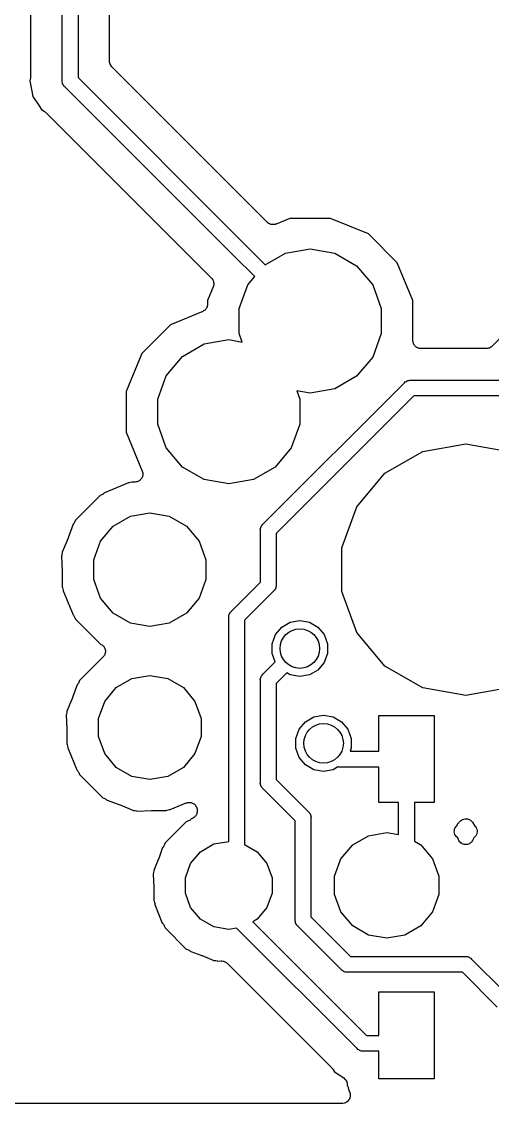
# Model space of a CAD drawing. Extents: x 240.1 to 314.9, y -176.2 to -102.8.
# Drawn here: x 279.88 to 287.45, y -176.23 to -158.82 of the extents above; entities that cross this region are included whole.
import ezdxf

# ---------------------------------------------------------------- set-up
doc = ezdxf.new("R2010")
doc.units = 0
doc.header["$MEASUREMENT"] = 0
doc.layers.add('BLACK', color=7, linetype='CONTINUOUS')

msp = doc.modelspace()

# ---------------------------------------------------------------- linework, layer by layer
at = {"layer": 'BLACK', "linetype": 'CONTINUOUS'}
for p, q in [((280.531, -159.773), (280.531, -146.991)), ((280.785, -147.038), (280.785, -159.725)), ((280.023, -147.06), (280.023, -159.703)), ((281.293, -159.462), (281.293, -152.495)), ((281.294, -159.468), (281.293, -159.462)), ((281.294, -159.474), (281.294, -159.468)), ((281.298, -159.49), (281.294, -159.474)), ((281.301, -159.506), (281.298, -159.49)), ((281.304, -159.511), (281.301, -159.506)), ((281.305, -159.516), (281.304, -159.511)), ((281.315, -159.53), (281.305, -159.516)), ((281.323, -159.544), (281.315, -159.53)), ((281.327, -159.548), (281.323, -159.544)), ((281.33, -159.552), (281.327, -159.548)), ((283.831, -162.053), (281.33, -159.552)), ((280.021, -159.728), (280.011, -159.778)), ((280.023, -159.703), (280.021, -159.715)), ((280.021, -159.715), (280.021, -159.728)), ((280.785, -159.725), (283.475, -162.415)), ((280.011, -159.778), (280.06, -160.026)), ((280.53, -159.789), (280.531, -159.773)), ((280.534, -159.806), (280.53, -159.789)), ((280.537, -159.822), (280.534, -159.806)), ((280.54, -159.827), (280.537, -159.822)), ((280.541, -159.833), (280.54, -159.827)), ((280.551, -159.846), (280.541, -159.833)), ((280.559, -159.861), (280.551, -159.846)), ((280.572, -159.872), (280.559, -159.861)), ((283.295, -162.595), (280.572, -159.872)), ((280.06, -160.026), (280.161, -160.177)), ((280.161, -160.177), (280.161, -160.177)), ((280.161, -160.177), (280.2, -160.236)), ((280.2, -160.236), (280.243, -160.264)), ((280.243, -160.264), (280.252, -160.273)), ((280.252, -160.273), (280.262, -160.28)), ((280.262, -160.28), (282.933, -162.951)), ((284.192, -161.989), (283.97, -162.081)), ((284.848, -161.989), (284.192, -161.989)), ((285.455, -162.24), (284.848, -161.989)), ((283.838, -162.058), (283.831, -162.053)), ((283.844, -162.064), (283.838, -162.058)), ((283.856, -162.071), (283.844, -162.064)), ((283.868, -162.079), (283.856, -162.071)), ((283.876, -162.081), (283.868, -162.079)), ((283.883, -162.085), (283.876, -162.081)), ((283.897, -162.086), (283.883, -162.085)), ((283.91, -162.09), (283.897, -162.086)), ((283.918, -162.089), (283.91, -162.09)), ((283.927, -162.09), (283.918, -162.089)), ((283.94, -162.087), (283.927, -162.09)), ((283.954, -162.086), (283.94, -162.087)), ((283.962, -162.083), (283.954, -162.086)), ((283.97, -162.081), (283.962, -162.083)), ((285.92, -162.705), (285.455, -162.24)), ((283.475, -162.415), (283.475, -162.415)), ((283.475, -162.415), (283.797, -162.738)), ((284.123, -162.549), (284.52, -162.479)), ((284.52, -162.479), (284.917, -162.549)), ((283.627, -162.926), (283.295, -162.595)), ((283.295, -162.595), (283.295, -162.595)), ((283.797, -162.738), (284.123, -162.549)), ((284.917, -162.549), (285.266, -162.751)), ((286.171, -163.312), (285.92, -162.705)), ((285.266, -162.751), (285.525, -163.06)), ((282.933, -162.951), (282.938, -162.958)), ((282.938, -162.958), (282.944, -162.964)), ((282.944, -162.964), (282.951, -162.976)), ((282.951, -162.976), (282.959, -162.988)), ((282.959, -162.988), (282.961, -162.996)), ((282.961, -162.996), (282.965, -163.003)), ((282.965, -163.003), (282.966, -163.017)), ((282.966, -163.017), (282.97, -163.03)), ((282.97, -163.047), (282.967, -163.06)), ((282.97, -163.03), (282.969, -163.038)), ((282.969, -163.038), (282.97, -163.047)), ((283.515, -163.06), (283.627, -162.926)), ((282.961, -163.09), (282.869, -163.312)), ((282.963, -163.082), (282.961, -163.09)), ((282.966, -163.074), (282.963, -163.082)), ((282.967, -163.06), (282.966, -163.074)), ((283.377, -163.438), (283.515, -163.06)), ((285.525, -163.06), (285.663, -163.438)), ((282.864, -163.399), (282.861, -163.413)), ((282.868, -163.386), (282.864, -163.399)), ((282.869, -163.369), (282.868, -163.378)), ((282.868, -163.378), (282.868, -163.386)), ((282.869, -163.312), (282.869, -163.369)), ((286.171, -163.957), (286.171, -163.312)), ((282.791, -163.487), (282.275, -163.7)), ((282.798, -163.482), (282.791, -163.487)), ((282.805, -163.479), (282.798, -163.482)), ((282.816, -163.47), (282.805, -163.479)), ((282.828, -163.463), (282.816, -163.47)), ((282.833, -163.456), (282.828, -163.463)), ((282.839, -163.451), (282.833, -163.456)), ((282.846, -163.439), (282.839, -163.451)), ((282.855, -163.428), (282.846, -163.439)), ((282.857, -163.42), (282.855, -163.428)), ((282.861, -163.413), (282.857, -163.42)), ((283.377, -163.842), (283.377, -163.438)), ((285.663, -163.438), (285.663, -163.842)), ((282.275, -163.7), (281.81, -164.165)), ((287.868, -163.624), (287.445, -164.047)), ((283.426, -163.978), (283.377, -163.842)), ((285.663, -163.842), (285.525, -164.22)), ((282.464, -164.211), (282.813, -164.009)), ((282.813, -164.009), (283.21, -163.939)), ((283.21, -163.939), (283.426, -163.978)), ((286.173, -163.968), (286.171, -163.957)), ((286.173, -163.979), (286.173, -163.968)), ((286.177, -163.989), (286.173, -163.979)), ((286.179, -164), (286.177, -163.989)), ((286.184, -164.01), (286.179, -164)), ((286.188, -164.02), (286.184, -164.01)), ((286.195, -164.029), (286.188, -164.02)), ((286.201, -164.039), (286.195, -164.029)), ((286.209, -164.046), (286.201, -164.039)), ((286.216, -164.054), (286.209, -164.046)), ((286.226, -164.06), (286.216, -164.054)), ((286.234, -164.067), (286.226, -164.06)), ((286.245, -164.071), (286.234, -164.067)), ((286.255, -164.076), (286.245, -164.071)), ((286.266, -164.078), (286.255, -164.076)), ((286.276, -164.082), (286.266, -164.078)), ((286.287, -164.082), (286.276, -164.082)), ((286.298, -164.084), (286.287, -164.082)), ((287.355, -164.084), (286.298, -164.084)), ((287.361, -164.083), (287.355, -164.084)), ((287.366, -164.084), (287.361, -164.083)), ((287.382, -164.079), (287.366, -164.084)), ((287.399, -164.076), (287.382, -164.079)), ((287.404, -164.074), (287.399, -164.076)), ((287.409, -164.072), (287.404, -164.074)), ((287.423, -164.063), (287.409, -164.072)), ((287.437, -164.054), (287.423, -164.063)), ((287.441, -164.05), (287.437, -164.054)), ((287.445, -164.047), (287.441, -164.05)), ((281.81, -164.165), (281.559, -164.772)), ((282.205, -164.52), (282.464, -164.211)), ((285.525, -164.22), (285.266, -164.529)), ((282.067, -164.898), (282.205, -164.52)), ((285.266, -164.529), (284.917, -164.731)), ((286.037, -164.633), (286.048, -164.62)), ((286.048, -164.62), (286.063, -164.612)), ((286.063, -164.612), (286.076, -164.602)), ((286.076, -164.602), (286.082, -164.601)), ((286.082, -164.601), (286.087, -164.598)), ((286.087, -164.598), (286.103, -164.595)), ((286.103, -164.595), (286.12, -164.591)), ((286.12, -164.591), (286.137, -164.592)), ((286.137, -164.592), (287.618, -164.592)), ((281.559, -164.772), (281.559, -165.428)), ((283.759, -166.911), (286.037, -164.633)), ((284.52, -164.801), (284.303, -164.762)), ((284.303, -164.762), (284.353, -164.898)), ((284.917, -164.731), (284.52, -164.801)), ((282.067, -165.302), (282.067, -164.898)), ((286.184, -164.846), (283.972, -167.058)), ((284.353, -164.898), (284.353, -165.302)), ((287.665, -164.846), (286.184, -164.846)), ((282.205, -165.68), (282.067, -165.302)), ((284.353, -165.302), (284.215, -165.68)), ((281.559, -165.428), (281.819, -166.055)), ((286.328, -165.737), (287.02, -165.615)), ((287.02, -165.615), (287.712, -165.737)), ((282.464, -165.989), (282.205, -165.68)), ((284.215, -165.68), (283.956, -165.989)), ((285.719, -166.089), (286.328, -165.737)), ((282.813, -166.191), (282.464, -165.989)), ((283.956, -165.989), (283.607, -166.191)), ((281.802, -166.181), (281.792, -166.191)), ((281.806, -166.174), (281.802, -166.181)), ((281.811, -166.168), (281.806, -166.174)), ((281.816, -166.155), (281.811, -166.168)), ((281.823, -166.142), (281.816, -166.155)), ((281.819, -166.055), (281.822, -166.069)), ((281.822, -166.069), (281.826, -166.082)), ((281.824, -166.134), (281.823, -166.142)), ((281.826, -166.126), (281.824, -166.134)), ((281.826, -166.082), (281.826, -166.09)), ((281.826, -166.09), (281.828, -166.099)), ((281.828, -166.099), (281.826, -166.112)), ((281.826, -166.112), (281.826, -166.126)), ((285.267, -166.628), (285.719, -166.089)), ((281.598, -166.244), (281.211, -166.405)), ((281.609, -166.244), (281.598, -166.244)), ((281.63, -166.239), (281.609, -166.244)), ((281.609, -166.244), (281.609, -166.244)), ((281.609, -166.244), (281.609, -166.244)), ((281.652, -166.234), (281.63, -166.239)), ((281.66, -166.231), (281.652, -166.234)), ((281.652, -166.234), (281.652, -166.234)), ((281.652, -166.234), (281.652, -166.234)), ((281.701, -166.231), (281.66, -166.231)), ((281.715, -166.229), (281.701, -166.231)), ((281.729, -166.228), (281.715, -166.229)), ((281.737, -166.225), (281.729, -166.228)), ((281.745, -166.223), (281.737, -166.225)), ((281.757, -166.217), (281.745, -166.223)), ((281.77, -166.211), (281.757, -166.217)), ((281.776, -166.206), (281.77, -166.211)), ((281.783, -166.201), (281.776, -166.206)), ((281.792, -166.191), (281.783, -166.201)), ((283.21, -166.261), (282.813, -166.191)), ((283.607, -166.191), (283.21, -166.261)), ((281.142, -166.446), (280.746, -166.842)), ((281.169, -166.434), (281.142, -166.446)), ((281.177, -166.429), (281.169, -166.434)), ((281.187, -166.425), (281.177, -166.429)), ((281.196, -166.417), (281.187, -166.425)), ((281.206, -166.411), (281.196, -166.417)), ((281.211, -166.405), (281.206, -166.411)), ((285.026, -167.288), (285.267, -166.628)), ((280.729, -166.877), (280.725, -166.887)), ((280.734, -166.869), (280.729, -166.877)), ((280.746, -166.842), (280.734, -166.869)), ((281.352, -166.939), (281.627, -166.78)), ((281.627, -166.78), (281.94, -166.725)), ((281.94, -166.725), (282.253, -166.78)), ((282.253, -166.78), (282.528, -166.939)), ((280.707, -166.909), (280.628, -167.126)), ((280.711, -166.906), (280.707, -166.909)), ((280.717, -166.896), (280.711, -166.906)), ((280.725, -166.887), (280.717, -166.896)), ((281.148, -167.183), (281.352, -166.939)), ((282.528, -166.939), (282.732, -167.183)), ((283.717, -166.994), (283.721, -166.977)), ((283.718, -167.011), (283.717, -166.994)), ((283.718, -167.841), (283.718, -167.011)), ((283.721, -166.977), (283.724, -166.961)), ((283.724, -166.961), (283.727, -166.956)), ((283.727, -166.956), (283.728, -166.951)), ((283.728, -166.951), (283.738, -166.937)), ((283.738, -166.937), (283.746, -166.922)), ((283.746, -166.922), (283.759, -166.911)), ((283.972, -167.058), (283.972, -167.888)), ((280.626, -167.131), (280.531, -167.36)), ((280.627, -167.128), (280.626, -167.131)), ((280.628, -167.126), (280.627, -167.128)), ((281.039, -167.481), (281.148, -167.183)), ((282.732, -167.183), (282.841, -167.481)), ((280.527, -167.39), (280.523, -167.411)), ((280.531, -167.368), (280.527, -167.39)), ((280.531, -167.36), (280.531, -167.368)), ((280.531, -167.368), (280.531, -167.368)), ((280.531, -167.368), (280.531, -167.368)), ((285.026, -167.992), (285.026, -167.288)), ((280.523, -167.411), (280.521, -167.419)), ((280.521, -167.419), (280.531, -167.667)), ((280.523, -167.411), (280.523, -167.411)), ((280.523, -167.411), (280.523, -167.411)), ((281.039, -167.799), (281.039, -167.481)), ((282.841, -167.481), (282.841, -167.799)), ((280.531, -167.667), (280.531, -167.67)), ((280.531, -167.67), (280.531, -167.672)), ((280.531, -167.672), (280.531, -167.92)), ((280.531, -167.92), (280.534, -167.928)), ((280.534, -167.928), (280.534, -167.928)), ((280.534, -167.928), (280.534, -167.928)), ((280.534, -167.928), (280.539, -167.95)), ((281.148, -168.097), (281.039, -167.799)), ((282.841, -167.799), (282.732, -168.097)), ((283.251, -168.308), (283.718, -167.841)), ((283.969, -167.922), (283.966, -167.938)), ((283.973, -167.905), (283.969, -167.922)), ((283.972, -167.888), (283.973, -167.905)), ((280.539, -167.95), (280.544, -167.971)), ((280.544, -167.971), (280.544, -167.971)), ((280.544, -167.971), (280.544, -167.971)), ((280.544, -167.971), (280.544, -167.982)), ((280.544, -167.982), (280.705, -168.369)), ((281.352, -168.341), (281.148, -168.097)), ((282.732, -168.097), (282.528, -168.341)), ((283.931, -167.988), (283.464, -168.455)), ((283.944, -167.977), (283.931, -167.988)), ((283.952, -167.962), (283.944, -167.977)), ((283.962, -167.949), (283.952, -167.962)), ((283.963, -167.943), (283.962, -167.949)), ((283.966, -167.938), (283.963, -167.943)), ((285.267, -168.652), (285.026, -167.992)), ((280.705, -168.369), (280.711, -168.374)), ((280.711, -168.374), (280.717, -168.384)), ((280.717, -168.384), (280.725, -168.393)), ((280.725, -168.393), (280.729, -168.403)), ((280.729, -168.403), (280.734, -168.411)), ((280.734, -168.411), (280.746, -168.438)), ((280.746, -168.438), (281.142, -168.834)), ((281.627, -168.5), (281.352, -168.341)), ((282.528, -168.341), (282.253, -168.5)), ((283.209, -168.391), (283.213, -168.374)), ((283.21, -168.408), (283.209, -168.391)), ((283.21, -172.011), (283.21, -168.408)), ((283.213, -168.374), (283.216, -168.358)), ((283.216, -168.358), (283.219, -168.353)), ((283.219, -168.353), (283.22, -168.348)), ((283.22, -168.348), (283.23, -168.334)), ((283.23, -168.334), (283.238, -168.319)), ((283.238, -168.319), (283.251, -168.308)), ((281.94, -168.555), (281.627, -168.5)), ((282.253, -168.5), (281.94, -168.555)), ((283.464, -168.455), (283.464, -172.06)), ((283.962, -168.684), (284.063, -168.564)), ((284.063, -168.564), (284.199, -168.486)), ((284.199, -168.486), (284.353, -168.459)), ((284.353, -168.459), (284.507, -168.486)), ((284.507, -168.486), (284.643, -168.564)), ((284.643, -168.564), (284.744, -168.684)), ((283.909, -168.832), (283.962, -168.684)), ((284.744, -168.684), (284.798, -168.832)), ((285.719, -169.191), (285.267, -168.652)), ((281.142, -168.834), (281.149, -168.837)), ((281.149, -168.837), (281.16, -168.845)), ((281.16, -168.845), (281.173, -168.85)), ((281.173, -168.85), (281.179, -168.856)), ((281.179, -168.856), (281.186, -168.861)), ((281.186, -168.861), (281.194, -168.872)), ((281.194, -168.872), (281.204, -168.882)), ((281.204, -168.882), (281.208, -168.889)), ((281.208, -168.889), (281.213, -168.896)), ((281.213, -168.896), (281.217, -168.909)), ((281.217, -168.909), (281.223, -168.922)), ((281.223, -168.922), (281.223, -168.93)), ((281.223, -168.93), (281.226, -168.938)), ((281.227, -168.966), (281.224, -168.974)), ((281.226, -168.938), (281.225, -168.952)), ((281.225, -168.952), (281.227, -168.966)), ((283.909, -168.988), (283.909, -168.832)), ((284.798, -168.832), (284.798, -168.988)), ((281.19, -169.044), (280.81, -169.425)), ((281.198, -169.033), (281.19, -169.044)), ((281.207, -169.023), (281.198, -169.033)), ((281.21, -169.015), (281.207, -169.023)), ((281.215, -169.008), (281.21, -169.015)), ((281.219, -168.995), (281.215, -169.008)), ((281.224, -168.982), (281.219, -168.995)), ((281.224, -168.974), (281.224, -168.982)), ((283.759, -169.324), (283.958, -169.125)), ((283.958, -169.125), (283.909, -168.988)), ((284.744, -169.136), (284.643, -169.256)), ((284.798, -168.988), (284.744, -169.136)), ((284.141, -169.301), (283.972, -169.471)), ((284.199, -169.334), (284.141, -169.301)), ((284.643, -169.256), (284.507, -169.334)), ((286.328, -169.543), (285.719, -169.191)), ((280.77, -169.495), (280.697, -169.695)), ((280.773, -169.492), (280.77, -169.495)), ((280.779, -169.483), (280.773, -169.492)), ((280.787, -169.475), (280.779, -169.483)), ((280.791, -169.464), (280.787, -169.475)), ((280.797, -169.455), (280.791, -169.464)), ((280.81, -169.425), (280.797, -169.455)), ((281.401, -169.538), (281.653, -169.392)), ((281.653, -169.392), (281.94, -169.342)), ((281.94, -169.342), (282.227, -169.392)), ((282.227, -169.392), (282.479, -169.538)), ((283.717, -169.407), (283.721, -169.39)), ((283.718, -169.424), (283.717, -169.407)), ((283.718, -171.063), (283.718, -169.424)), ((283.721, -169.39), (283.724, -169.374)), ((283.724, -169.374), (283.727, -169.369)), ((283.727, -169.369), (283.728, -169.363)), ((283.728, -169.363), (283.738, -169.35)), ((283.738, -169.35), (283.746, -169.335)), ((283.746, -169.335), (283.759, -169.324)), ((283.972, -169.471), (283.972, -171.016)), ((284.353, -169.361), (284.199, -169.334)), ((284.507, -169.334), (284.353, -169.361)), ((281.214, -169.761), (281.401, -169.538)), ((282.479, -169.538), (282.666, -169.761)), ((287.02, -169.665), (286.328, -169.543)), ((287.712, -169.543), (287.02, -169.665)), ((280.695, -169.701), (280.606, -169.915)), ((280.696, -169.698), (280.695, -169.701)), ((280.697, -169.695), (280.696, -169.698)), ((281.114, -170.034), (281.214, -169.761)), ((282.666, -169.761), (282.765, -170.034)), ((280.599, -169.967), (280.596, -169.977)), ((280.596, -169.977), (280.606, -170.208)), ((280.603, -169.946), (280.599, -169.967)), ((280.606, -169.924), (280.603, -169.946)), ((280.606, -169.915), (280.606, -169.924)), ((284.444, -170.088), (284.58, -170.01)), ((284.58, -170.01), (284.734, -169.983)), ((284.734, -169.983), (284.888, -170.01)), ((284.888, -170.01), (285.024, -170.088)), ((285.623, -170.561), (285.623, -169.989)), ((285.623, -169.989), (286.512, -169.989)), ((286.512, -169.989), (286.512, -171.386)), ((281.114, -170.326), (281.114, -170.034)), ((282.765, -170.034), (282.765, -170.326)), ((284.343, -170.208), (284.444, -170.088)), ((285.024, -170.088), (285.125, -170.208)), ((280.606, -170.208), (280.606, -170.211)), ((280.606, -170.211), (280.606, -170.214)), ((280.606, -170.214), (280.606, -170.445)), ((281.214, -170.599), (281.114, -170.326)), ((282.765, -170.326), (282.666, -170.599)), ((284.289, -170.356), (284.343, -170.208)), ((284.289, -170.512), (284.289, -170.356)), ((285.125, -170.208), (285.178, -170.356)), ((285.178, -170.356), (285.178, -170.512)), ((280.606, -170.445), (280.61, -170.454)), ((280.61, -170.454), (280.615, -170.476)), ((280.615, -170.476), (280.62, -170.497)), ((280.62, -170.497), (280.62, -170.509)), ((280.62, -170.509), (280.767, -170.863)), ((284.343, -170.66), (284.289, -170.512)), ((285.178, -170.512), (285.161, -170.561)), ((281.401, -170.822), (281.214, -170.599)), ((282.666, -170.599), (282.479, -170.822)), ((284.444, -170.78), (284.343, -170.66)), ((285.161, -170.561), (285.623, -170.561)), ((280.767, -170.863), (280.773, -170.868)), ((280.773, -170.868), (280.779, -170.877)), ((280.779, -170.877), (280.787, -170.885)), ((280.787, -170.885), (280.791, -170.896)), ((281.653, -170.968), (281.401, -170.822)), ((282.479, -170.822), (282.227, -170.968)), ((284.58, -170.858), (284.444, -170.78)), ((284.734, -170.885), (284.58, -170.858)), ((284.888, -170.858), (284.734, -170.885)), ((284.966, -170.814), (284.888, -170.858)), ((284.977, -170.816), (284.966, -170.814)), ((284.994, -170.815), (284.977, -170.816)), ((285.623, -170.815), (284.994, -170.815)), ((285.623, -171.386), (285.623, -170.815)), ((280.791, -170.896), (280.797, -170.905)), ((280.797, -170.905), (280.81, -170.935)), ((280.81, -170.935), (281.185, -171.31)), ((281.94, -171.018), (281.653, -170.968)), ((282.227, -170.968), (281.94, -171.018)), ((283.972, -171.016), (284.49, -171.534)), ((283.717, -171.08), (283.718, -171.063)), ((283.721, -171.097), (283.717, -171.08)), ((283.724, -171.113), (283.721, -171.097)), ((283.727, -171.118), (283.724, -171.113)), ((283.728, -171.123), (283.727, -171.118)), ((283.738, -171.137), (283.728, -171.123)), ((283.746, -171.152), (283.738, -171.137)), ((283.759, -171.163), (283.746, -171.152)), ((284.277, -171.68), (283.759, -171.163)), ((281.185, -171.31), (281.215, -171.323)), ((281.215, -171.323), (281.224, -171.329)), ((281.224, -171.329), (281.235, -171.333)), ((281.235, -171.333), (281.243, -171.341)), ((281.243, -171.341), (281.252, -171.347)), ((281.252, -171.347), (281.255, -171.35)), ((281.255, -171.35), (281.455, -171.423)), ((282.269, -171.5), (282.526, -171.393)), ((282.526, -171.393), (282.54, -171.39)), ((282.54, -171.39), (282.553, -171.386)), ((282.553, -171.386), (282.561, -171.386)), ((282.561, -171.386), (282.569, -171.384)), ((282.569, -171.384), (282.583, -171.386)), ((282.583, -171.386), (282.597, -171.386)), ((282.597, -171.386), (282.605, -171.388)), ((282.605, -171.388), (282.613, -171.39)), ((282.613, -171.39), (282.625, -171.396)), ((282.625, -171.396), (282.638, -171.401)), ((282.638, -171.401), (282.645, -171.406)), ((282.645, -171.406), (282.652, -171.41)), ((285.94, -171.386), (285.623, -171.386)), ((285.941, -171.902), (285.94, -171.386)), ((286.512, -171.386), (286.195, -171.386)), ((286.195, -171.386), (286.195, -172.009)), ((281.455, -171.423), (281.458, -171.424)), ((281.458, -171.424), (281.461, -171.425)), ((281.461, -171.425), (281.675, -171.513)), ((281.675, -171.513), (281.684, -171.513)), ((281.684, -171.513), (281.706, -171.517)), ((281.706, -171.517), (281.727, -171.521)), ((281.727, -171.521), (281.728, -171.521)), ((281.728, -171.521), (281.728, -171.521)), ((281.728, -171.521), (281.728, -171.521)), ((281.728, -171.521), (281.737, -171.524)), ((281.737, -171.524), (281.968, -171.514)), ((281.968, -171.514), (281.971, -171.514)), ((281.971, -171.514), (281.974, -171.513)), ((281.974, -171.513), (282.205, -171.513)), ((282.205, -171.513), (282.214, -171.51)), ((282.214, -171.51), (282.236, -171.505)), ((282.236, -171.505), (282.257, -171.5)), ((282.257, -171.5), (282.269, -171.5)), ((282.652, -171.41), (282.662, -171.42)), ((282.662, -171.42), (282.672, -171.429)), ((282.672, -171.429), (282.676, -171.436)), ((282.676, -171.436), (282.682, -171.442)), ((282.682, -171.442), (282.687, -171.455)), ((282.687, -171.455), (282.694, -171.467)), ((282.69, -171.577), (282.688, -171.585)), ((282.694, -171.57), (282.69, -171.577)), ((282.694, -171.467), (282.696, -171.475)), ((282.697, -171.556), (282.694, -171.57)), ((282.696, -171.475), (282.699, -171.483)), ((282.701, -171.543), (282.697, -171.556)), ((282.699, -171.483), (282.7, -171.497)), ((282.7, -171.497), (282.702, -171.511)), ((282.702, -171.526), (282.701, -171.534)), ((282.701, -171.534), (282.701, -171.543)), ((282.702, -171.511), (282.702, -171.526)), ((284.49, -171.534), (284.503, -171.545)), ((284.503, -171.545), (284.511, -171.559)), ((284.511, -171.559), (284.521, -171.573)), ((284.521, -171.573), (284.522, -171.579)), ((284.522, -171.579), (284.525, -171.584)), ((282.527, -171.697), (282.187, -172.037)), ((282.562, -171.683), (282.527, -171.697)), ((282.574, -171.675), (282.562, -171.683)), ((282.587, -171.669), (282.574, -171.675)), ((282.592, -171.663), (282.587, -171.669)), ((282.599, -171.659), (282.592, -171.663)), ((282.605, -171.651), (282.599, -171.659)), ((282.624, -171.644), (282.605, -171.651)), ((282.631, -171.639), (282.624, -171.644)), ((282.638, -171.636), (282.631, -171.639)), ((282.649, -171.627), (282.638, -171.636)), ((282.661, -171.62), (282.649, -171.627)), ((282.666, -171.613), (282.661, -171.62)), ((282.672, -171.608), (282.666, -171.613)), ((282.679, -171.596), (282.672, -171.608)), ((282.688, -171.585), (282.679, -171.596)), ((284.277, -173.273), (284.277, -171.68)), ((284.525, -171.584), (284.528, -171.6)), ((284.528, -171.6), (284.532, -171.617)), ((284.532, -171.617), (284.531, -171.633)), ((284.531, -171.633), (284.531, -173.226)), ((286.871, -171.764), (286.9, -171.721)), ((286.9, -171.721), (286.908, -171.712)), ((286.908, -171.712), (286.915, -171.701)), ((286.915, -171.701), (286.933, -171.684)), ((286.933, -171.684), (286.934, -171.683)), ((286.934, -171.683), (286.935, -171.682)), ((286.935, -171.682), (286.952, -171.67)), ((286.952, -171.67), (286.969, -171.658)), ((286.969, -171.658), (286.971, -171.658)), ((286.971, -171.658), (286.972, -171.657)), ((286.972, -171.657), (286.992, -171.652)), ((286.992, -171.652), (287.012, -171.647)), ((287.012, -171.647), (287.013, -171.647)), ((287.013, -171.647), (287.015, -171.647)), ((287.015, -171.647), (287.035, -171.649)), ((287.035, -171.649), (287.056, -171.651)), ((287.056, -171.651), (287.057, -171.652)), ((287.057, -171.652), (287.058, -171.652)), ((287.058, -171.652), (287.077, -171.661)), ((287.077, -171.661), (287.096, -171.67)), ((287.096, -171.67), (287.097, -171.671)), ((287.097, -171.671), (287.098, -171.671)), ((287.098, -171.671), (287.112, -171.686)), ((287.112, -171.686), (287.127, -171.701)), ((287.127, -171.701), (287.128, -171.702)), ((287.128, -171.702), (287.129, -171.703)), ((287.129, -171.703), (287.169, -171.764)), ((285.203, -172.068), (285.459, -171.92)), ((285.459, -171.92), (285.75, -171.869)), ((285.75, -171.869), (285.941, -171.902)), ((286.836, -171.857), (286.838, -171.837)), ((286.836, -171.859), (286.836, -171.857)), ((286.836, -171.86), (286.836, -171.859)), ((286.841, -171.88), (286.836, -171.86)), ((286.838, -171.837), (286.84, -171.816)), ((286.84, -171.815), (286.841, -171.814)), ((286.84, -171.816), (286.84, -171.815)), ((286.841, -171.814), (286.85, -171.795)), ((286.846, -171.9), (286.841, -171.88)), ((286.847, -171.901), (286.846, -171.9)), ((286.847, -171.903), (286.847, -171.901)), ((286.859, -171.92), (286.847, -171.903)), ((286.85, -171.795), (286.859, -171.776)), ((286.859, -171.776), (286.86, -171.775)), ((286.871, -171.937), (286.859, -171.92)), ((286.86, -171.774), (286.871, -171.764)), ((286.86, -171.775), (286.86, -171.774)), ((287.169, -171.764), (287.18, -171.774)), ((287.181, -171.92), (287.169, -171.937)), ((287.18, -171.774), (287.18, -171.775)), ((287.18, -171.775), (287.181, -171.776)), ((287.181, -171.776), (287.19, -171.795)), ((287.193, -171.903), (287.181, -171.92)), ((287.19, -171.795), (287.199, -171.814)), ((287.194, -171.9), (287.193, -171.901)), ((287.193, -171.901), (287.193, -171.903)), ((287.199, -171.88), (287.194, -171.9)), ((287.199, -171.814), (287.2, -171.815)), ((287.204, -171.86), (287.199, -171.88)), ((287.2, -171.815), (287.2, -171.816)), ((287.2, -171.816), (287.202, -171.837)), ((287.202, -171.837), (287.204, -171.857)), ((287.204, -171.857), (287.204, -171.859)), ((287.204, -171.859), (287.204, -171.86)), ((282.153, -172.102), (282.149, -172.109)), ((282.159, -172.097), (282.153, -172.102)), ((282.165, -172.084), (282.159, -172.097)), ((282.173, -172.072), (282.165, -172.084)), ((282.187, -172.037), (282.173, -172.072)), ((282.754, -172.177), (282.967, -172.053)), ((282.967, -172.053), (283.21, -172.011)), ((283.464, -172.06), (283.666, -172.177)), ((285.013, -172.294), (285.203, -172.068)), ((286.195, -172.009), (286.297, -172.068)), ((286.297, -172.068), (286.487, -172.294)), ((286.872, -171.938), (286.871, -171.937)), ((286.873, -171.939), (286.872, -171.938)), ((286.891, -171.957), (286.873, -171.939)), ((286.903, -171.985), (286.891, -171.957)), ((286.912, -171.999), (286.903, -171.985)), ((286.919, -172.014), (286.912, -171.999)), ((286.923, -172.017), (286.919, -172.014)), ((286.926, -172.022), (286.923, -172.017)), ((286.94, -172.032), (286.926, -172.022)), ((286.952, -172.044), (286.94, -172.032)), ((286.957, -172.046), (286.952, -172.044)), ((286.961, -172.049), (286.957, -172.046)), ((286.977, -172.054), (286.961, -172.049)), ((286.993, -172.06), (286.977, -172.054)), ((286.998, -172.061), (286.993, -172.06)), ((287.003, -172.062), (286.998, -172.061)), ((287.02, -172.062), (287.003, -172.062)), ((287.037, -172.062), (287.02, -172.062)), ((287.042, -172.061), (287.037, -172.062)), ((287.047, -172.06), (287.042, -172.061)), ((287.063, -172.054), (287.047, -172.06)), ((287.079, -172.049), (287.063, -172.054)), ((287.083, -172.046), (287.079, -172.049)), ((287.088, -172.044), (287.083, -172.046)), ((287.1, -172.032), (287.088, -172.044)), ((287.114, -172.022), (287.1, -172.032)), ((287.117, -172.017), (287.114, -172.022)), ((287.121, -172.014), (287.117, -172.017)), ((287.128, -171.999), (287.121, -172.014)), ((287.137, -171.985), (287.128, -171.999)), ((287.149, -171.957), (287.137, -171.985)), ((287.167, -171.939), (287.149, -171.957)), ((287.168, -171.938), (287.167, -171.939)), ((287.169, -171.937), (287.168, -171.938)), ((282.145, -172.112), (282.084, -172.285)), ((282.149, -172.109), (282.145, -172.112)), ((282.596, -172.365), (282.754, -172.177)), ((283.666, -172.177), (283.824, -172.365)), ((282.081, -172.292), (282.003, -172.48)), ((282.082, -172.288), (282.081, -172.292)), ((282.084, -172.285), (282.082, -172.288)), ((282.512, -172.597), (282.596, -172.365)), ((283.824, -172.365), (283.909, -172.597)), ((284.912, -172.572), (285.013, -172.294)), ((286.487, -172.294), (286.588, -172.572)), ((281.996, -172.534), (281.992, -172.546)), ((281.992, -172.546), (282.003, -172.749)), ((282, -172.513), (281.996, -172.534)), ((282.003, -172.492), (282, -172.513)), ((282.003, -172.48), (282.003, -172.492)), ((282.512, -172.843), (282.512, -172.597)), ((283.909, -172.597), (283.909, -172.843)), ((284.912, -172.868), (284.912, -172.572)), ((286.588, -172.572), (286.588, -172.868)), ((282.003, -172.749), (282.003, -172.753)), ((282.003, -172.753), (282.003, -172.756)), ((282.003, -172.756), (282.003, -172.96)), ((282.003, -172.96), (282.008, -172.971)), ((282.008, -172.971), (282.013, -172.992)), ((282.596, -173.075), (282.512, -172.843)), ((283.909, -172.843), (283.824, -173.075)), ((285.013, -173.146), (284.912, -172.868)), ((286.588, -172.868), (286.487, -173.146)), ((282.013, -172.992), (282.018, -173.013)), ((282.018, -173.013), (282.018, -173.029)), ((282.018, -173.029), (282.141, -173.325)), ((282.754, -173.263), (282.596, -173.075)), ((283.824, -173.075), (283.666, -173.263)), ((285.203, -173.372), (285.013, -173.146)), ((286.487, -173.146), (286.297, -173.372)), ((282.967, -173.386), (282.754, -173.263)), ((283.666, -173.263), (283.594, -173.305)), ((283.594, -173.305), (285.422, -175.133)), ((284.275, -173.29), (284.277, -173.273)), ((284.28, -173.306), (284.275, -173.29)), ((284.283, -173.323), (284.28, -173.306)), ((284.285, -173.328), (284.283, -173.323)), ((284.531, -173.226), (285.168, -173.863)), ((282.141, -173.325), (282.149, -173.331)), ((282.149, -173.331), (282.153, -173.338)), ((282.153, -173.338), (282.159, -173.343)), ((282.159, -173.343), (282.165, -173.356)), ((282.165, -173.356), (282.173, -173.368)), ((282.173, -173.368), (282.187, -173.403)), ((282.187, -173.403), (282.527, -173.743)), ((283.21, -173.429), (282.967, -173.386)), ((283.336, -173.407), (283.21, -173.429)), ((285.275, -175.346), (283.336, -173.407)), ((284.287, -173.333), (284.285, -173.328)), ((284.297, -173.347), (284.287, -173.333)), ((284.305, -173.362), (284.297, -173.347)), ((284.318, -173.373), (284.305, -173.362)), ((285.021, -174.076), (284.318, -173.373)), ((285.459, -173.52), (285.203, -173.372)), ((286.297, -173.372), (286.041, -173.52)), ((285.75, -173.571), (285.459, -173.52)), ((286.041, -173.52), (285.75, -173.571)), ((282.527, -173.743), (282.562, -173.757)), ((282.562, -173.757), (282.574, -173.765)), ((282.574, -173.765), (282.587, -173.771)), ((282.587, -173.771), (282.592, -173.777)), ((282.592, -173.777), (282.599, -173.781)), ((282.599, -173.781), (282.602, -173.785)), ((282.602, -173.785), (282.775, -173.846)), ((282.775, -173.846), (282.778, -173.848)), ((282.778, -173.848), (282.782, -173.849)), ((282.782, -173.849), (282.97, -173.927)), ((282.97, -173.927), (282.982, -173.927)), ((282.982, -173.927), (283.003, -173.93)), ((283.003, -173.93), (283.024, -173.934)), ((283.024, -173.934), (283.036, -173.938)), ((283.036, -173.938), (283.086, -173.935)), ((283.086, -173.935), (283.095, -173.936)), ((283.095, -173.936), (283.104, -173.935)), ((283.104, -173.935), (283.117, -173.939)), ((283.117, -173.939), (283.13, -173.94)), ((283.13, -173.94), (283.138, -173.944)), ((283.138, -173.944), (283.147, -173.947)), ((283.147, -173.947), (283.158, -173.954)), ((283.158, -173.954), (283.169, -173.96)), ((283.169, -173.96), (283.176, -173.967)), ((283.176, -173.967), (283.183, -173.972)), ((283.183, -173.972), (284.867, -175.656)), ((285.168, -173.863), (287.014, -173.863)), ((287.014, -173.863), (287.031, -173.862)), ((287.031, -173.862), (287.048, -173.866)), ((287.048, -173.866), (287.064, -173.869)), ((287.064, -173.869), (287.069, -173.872)), ((287.069, -173.872), (287.075, -173.873)), ((287.075, -173.873), (287.088, -173.883)), ((287.088, -173.883), (287.103, -173.891)), ((287.103, -173.891), (287.114, -173.904)), ((287.114, -173.904), (287.644, -174.434)), ((285.032, -174.089), (285.021, -174.076)), ((285.047, -174.097), (285.032, -174.089)), ((285.06, -174.107), (285.047, -174.097)), ((285.066, -174.108), (285.06, -174.107)), ((285.071, -174.111), (285.066, -174.108)), ((285.087, -174.114), (285.071, -174.111)), ((285.104, -174.118), (285.087, -174.114)), ((285.121, -174.117), (285.104, -174.118)), ((286.967, -174.117), (285.121, -174.117)), ((287.528, -174.678), (286.967, -174.117)), ((285.623, -175.133), (285.623, -174.434)), ((285.623, -174.434), (286.512, -174.434)), ((286.512, -174.434), (286.512, -175.832)), ((285.422, -175.133), (285.623, -175.133)), ((285.286, -175.359), (285.275, -175.346)), ((285.301, -175.367), (285.286, -175.359)), ((285.314, -175.377), (285.301, -175.367)), ((285.32, -175.378), (285.314, -175.377)), ((285.325, -175.381), (285.32, -175.378)), ((285.341, -175.384), (285.325, -175.381)), ((285.358, -175.388), (285.341, -175.384)), ((285.375, -175.387), (285.358, -175.388)), ((285.623, -175.387), (285.375, -175.387)), ((285.623, -175.832), (285.623, -175.387)), ((284.867, -175.656), (284.874, -175.666)), ((284.874, -175.666), (284.883, -175.675)), ((284.883, -175.675), (284.911, -175.718)), ((284.911, -175.718), (285.059, -175.816)), ((285.059, -175.816), (285.072, -175.829)), ((285.072, -175.829), (285.085, -175.84)), ((285.085, -175.84), (285.087, -175.844)), ((285.087, -175.844), (285.09, -175.847)), ((285.09, -175.847), (285.098, -175.863)), ((285.098, -175.863), (285.107, -175.878)), ((285.107, -175.878), (285.108, -175.883)), ((285.108, -175.883), (285.11, -175.886)), ((285.11, -175.886), (285.112, -175.904)), ((285.112, -175.904), (285.115, -175.922)), ((285.115, -175.922), (285.115, -175.933)), ((285.115, -175.933), (285.13, -175.968)), ((286.512, -175.832), (285.623, -175.832)), ((285.13, -175.968), (285.132, -175.98)), ((285.132, -175.98), (285.137, -175.992)), ((285.137, -175.992), (285.145, -176.031)), ((285.145, -176.031), (285.145, -176.032)), ((285.145, -176.032), (285.148, -176.035)), ((285.148, -176.035), (285.154, -176.052)), ((285.154, -176.052), (285.161, -176.069)), ((285.161, -176.069), (285.162, -176.073)), ((285.162, -176.073), (285.163, -176.077)), ((285.163, -176.077), (285.163, -176.095)), ((285.163, -176.095), (285.164, -176.113)), ((285.038, -176.226), (269.952, -176.226)), ((285.042, -176.225), (285.038, -176.226)), ((285.046, -176.226), (285.042, -176.225)), ((285.064, -176.221), (285.046, -176.226)), ((285.081, -176.218), (285.064, -176.221)), ((285.085, -176.216), (285.081, -176.218)), ((285.089, -176.215), (285.085, -176.216)), ((285.104, -176.205), (285.089, -176.215)), ((285.12, -176.196), (285.104, -176.205)), ((285.122, -176.193), (285.12, -176.196)), ((285.126, -176.191), (285.122, -176.193)), ((285.136, -176.176), (285.126, -176.191)), ((285.148, -176.162), (285.136, -176.176)), ((285.149, -176.159), (285.148, -176.162)), ((285.152, -176.155), (285.149, -176.159)), ((285.157, -176.138), (285.152, -176.155)), ((285.163, -176.121), (285.157, -176.138)), ((285.164, -176.113), (285.163, -176.117)), ((285.163, -176.117), (285.163, -176.121))]:
    msp.add_line(p, q, dxfattribs=at)
at = {"layer": 'BLACK'}
for centre in [(284.353, -168.91), (284.734, -170.434)]:
    msp.add_circle(centre, 0.318, dxfattribs=at)

doc.saveas('drawing.dxf')
